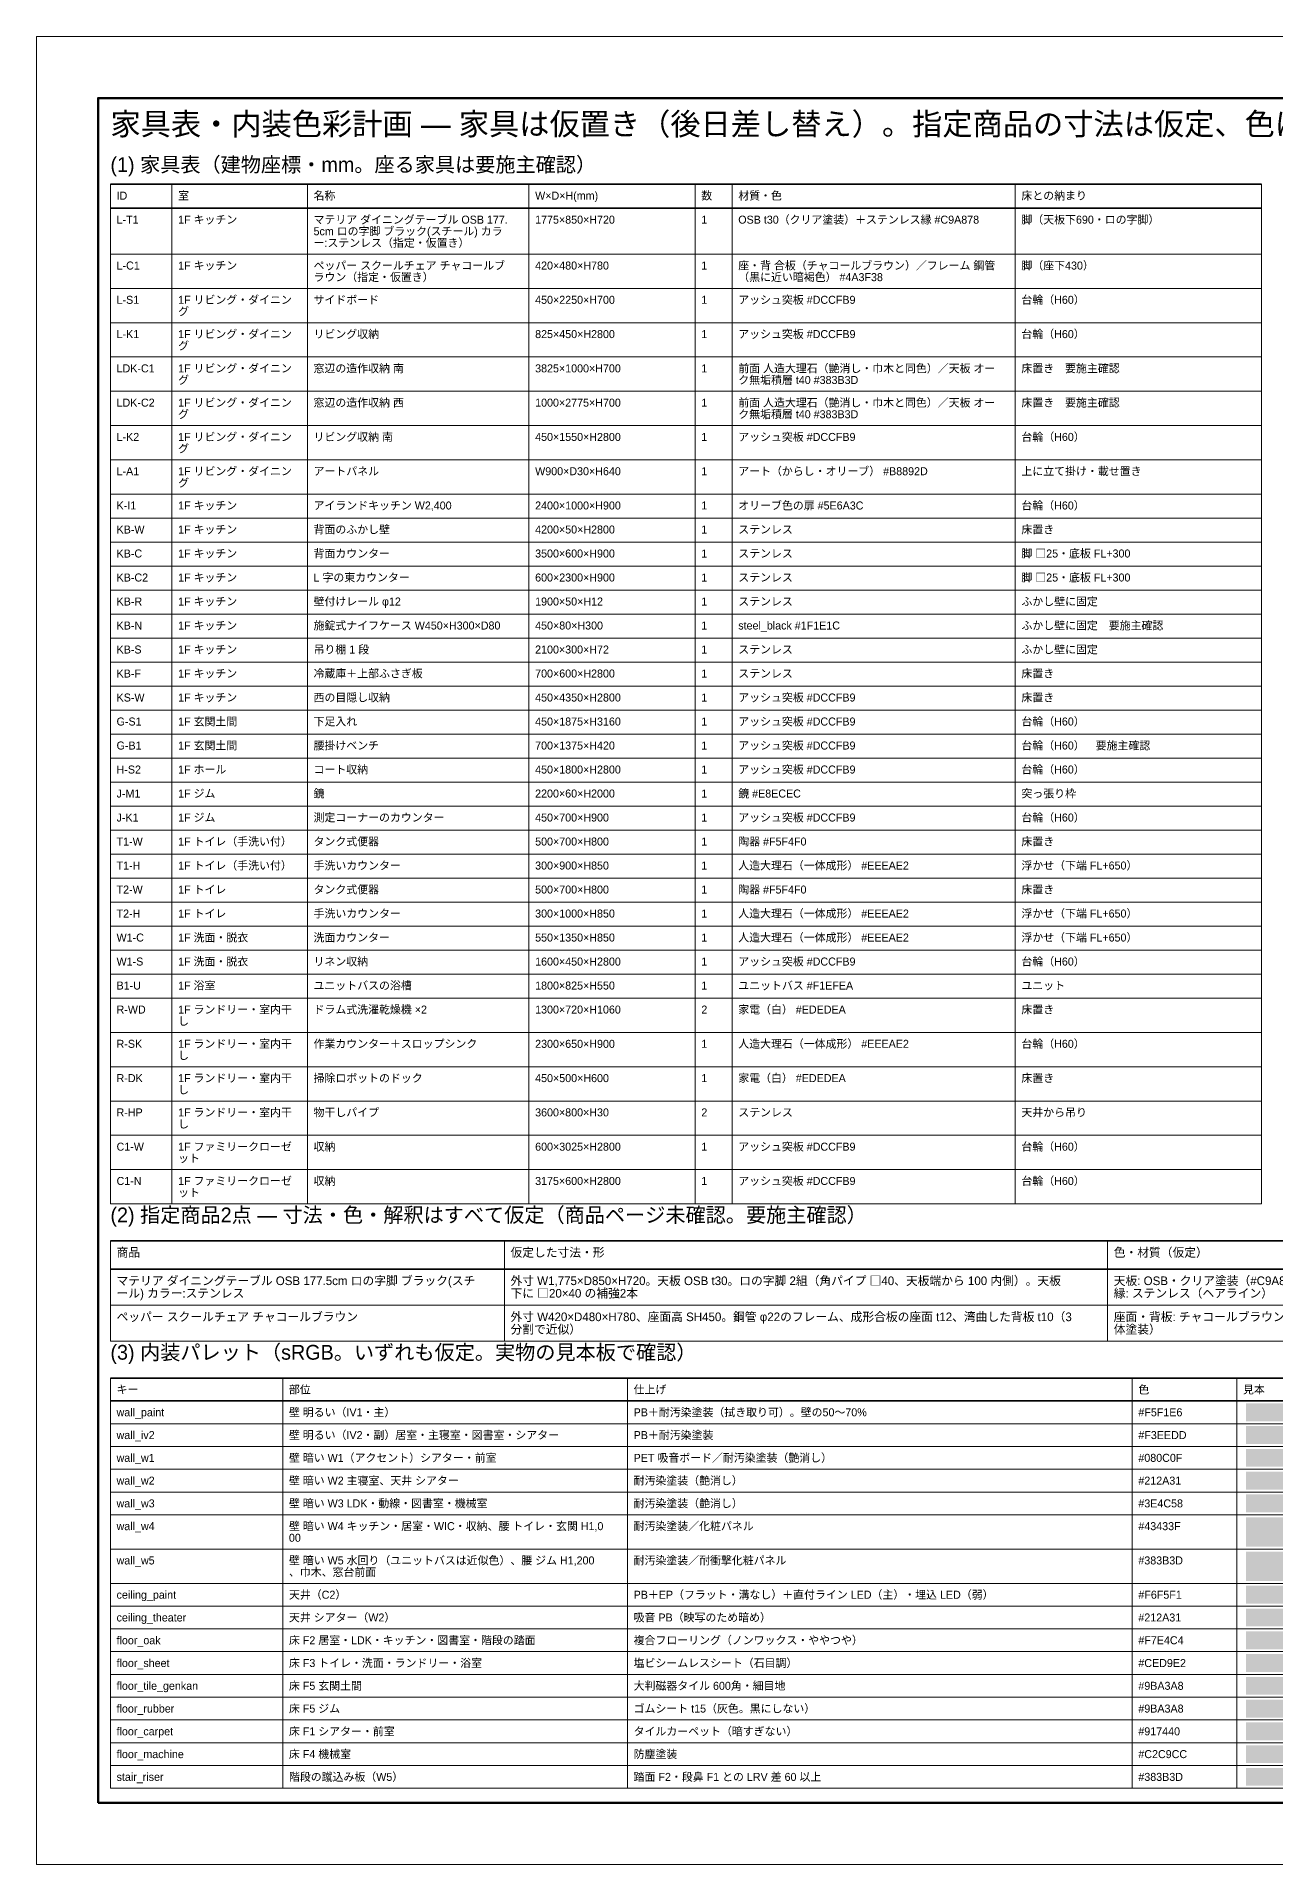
# Model space of a CAD drawing. Header units: millimetres. Extents: x 0 to 420, y 0 to 297.
# Drawn here: x 0 to 201.3, y 0 to 297 of the extents above; entities that cross this region are included whole.
import ezdxf

# ---------------------------------------------------------------- set-up
doc = ezdxf.new("R2010")
doc.units = ezdxf.units.MM
doc.header["$LTSCALE"] = 0.5
for name, color, linetype, lineweight in [('A-COLOR', 8, 'Continuous', 9), ('A-TEXT', 7, 'Continuous', 18), ('G-FRAME', 7, 'Continuous', 70), ('G-TABLE', 7, 'Continuous', 18)]:
    doc.layers.add(name, color=color, linetype=linetype, lineweight=lineweight)
doc.styles.add('JP', font='ipag.ttf')

msp = doc.modelspace()

# ---------------------------------------------------------------- hatches: boundary and pattern name
at = {"layer": 'A-COLOR', "true_color": 0xf5f1e6}
h = msp.add_hatch(color=8, dxfattribs=at)
h.dxf.hatch_style = 1
h.paths.add_polyline_path([(203.5, 72.015), (203.5, 74.915), (196.5, 74.915), (196.5, 72.015)])
at = {"layer": 'A-COLOR', "true_color": 0xf3eedd}
h = msp.add_hatch(color=8, dxfattribs=at)
h.dxf.hatch_style = 1
h.paths.add_polyline_path([(203.5, 68.315), (203.5, 71.215), (196.5, 71.215), (196.5, 68.315)])
at = {"layer": 'A-COLOR', "true_color": 0x080c0f}
h = msp.add_hatch(color=8, dxfattribs=at)
h.dxf.hatch_style = 1
h.paths.add_polyline_path([(203.5, 64.615), (203.5, 67.515), (196.5, 67.515), (196.5, 64.615)])
at = {"layer": 'A-COLOR', "true_color": 0x212a31}
h = msp.add_hatch(color=8, dxfattribs=at)
h.dxf.hatch_style = 1
h.paths.add_polyline_path([(203.5, 60.915), (203.5, 63.815), (196.5, 63.815), (196.5, 60.915)])
at = {"layer": 'A-COLOR', "true_color": 0x3e4c58}
h = msp.add_hatch(color=8, dxfattribs=at)
h.dxf.hatch_style = 1
h.paths.add_polyline_path([(203.5, 57.215), (203.5, 60.115), (196.5, 60.115), (196.5, 57.215)])
at = {"layer": 'A-COLOR', "true_color": 0x43433f}
h = msp.add_hatch(color=8, dxfattribs=at)
h.dxf.hatch_style = 1
h.paths.add_polyline_path([(203.5, 51.645), (203.5, 56.415), (196.5, 56.415), (196.5, 51.645)])
at = {"layer": 'A-COLOR', "true_color": 0x383b3d}
h = msp.add_hatch(color=8, dxfattribs=at)
h.dxf.hatch_style = 1
h.paths.add_polyline_path([(203.5, 46.075), (203.5, 50.845), (196.5, 50.845), (196.5, 46.075)])
at = {"layer": 'A-COLOR', "true_color": 0xf6f5f1}
h = msp.add_hatch(color=8, dxfattribs=at)
h.dxf.hatch_style = 1
h.paths.add_polyline_path([(203.5, 42.375), (203.5, 45.275), (196.5, 45.275), (196.5, 42.375)])
at = {"layer": 'A-COLOR', "true_color": 0x212a31}
h = msp.add_hatch(color=8, dxfattribs=at)
h.dxf.hatch_style = 1
h.paths.add_polyline_path([(203.5, 38.675), (203.5, 41.575), (196.5, 41.575), (196.5, 38.675)])
at = {"layer": 'A-COLOR', "true_color": 0xf7e4c4}
h = msp.add_hatch(color=8, dxfattribs=at)
h.dxf.hatch_style = 1
h.paths.add_polyline_path([(203.5, 34.975), (203.5, 37.875), (196.5, 37.875), (196.5, 34.975)])
at = {"layer": 'A-COLOR', "true_color": 0xced9e2}
h = msp.add_hatch(color=8, dxfattribs=at)
h.dxf.hatch_style = 1
h.paths.add_polyline_path([(203.5, 31.275), (203.5, 34.175), (196.5, 34.175), (196.5, 31.275)])
at = {"layer": 'A-COLOR', "true_color": 0x9ba3a8}
h = msp.add_hatch(color=8, dxfattribs=at)
h.dxf.hatch_style = 1
h.paths.add_polyline_path([(203.5, 27.575), (203.5, 30.475), (196.5, 30.475), (196.5, 27.575)])
h = msp.add_hatch(color=8, dxfattribs=at)
h.dxf.hatch_style = 1
h.paths.add_polyline_path([(203.5, 23.875), (203.5, 26.775), (196.5, 26.775), (196.5, 23.875)])
at = {"layer": 'A-COLOR', "true_color": 0x917440}
h = msp.add_hatch(color=8, dxfattribs=at)
h.dxf.hatch_style = 1
h.paths.add_polyline_path([(203.5, 20.175), (203.5, 23.075), (196.5, 23.075), (196.5, 20.175)])
at = {"layer": 'A-COLOR', "true_color": 0xc2c9cc}
h = msp.add_hatch(color=8, dxfattribs=at)
h.dxf.hatch_style = 1
h.paths.add_polyline_path([(203.5, 16.475), (203.5, 19.375), (196.5, 19.375), (196.5, 16.475)])
at = {"layer": 'A-COLOR', "true_color": 0x383b3d}
h = msp.add_hatch(color=8, dxfattribs=at)
h.dxf.hatch_style = 1
h.paths.add_polyline_path([(203.5, 12.775), (203.5, 15.675), (196.5, 15.675), (196.5, 12.775)])

# ---------------------------------------------------------------- linework, layer by layer
at = {"layer": 'G-FRAME', "lineweight": 0}
msp.add_lwpolyline([(0, 0), (420, 0), (420, 297), (0, 297)], close=True, dxfattribs=at)
at = {"layer": 'G-FRAME'}
msp.add_lwpolyline([(10, 10), (410, 10), (410, 287), (10, 287)], close=True, dxfattribs=at)
at = {"layer": 'G-TABLE', "lineweight": 35}
for points in [[(12, 273), (199, 273)], [(12, 269.1), (199, 269.1)], [(12, 101.335), (406, 101.335)], [(12, 96.735), (406, 96.735)], [(12, 79.015), (205, 79.015)], [(12, 75.315), (205, 75.315)]]:
    msp.add_lwpolyline(points, dxfattribs=at)
at = {"layer": 'G-TABLE'}
for points in [[(12, 273), (12, 107.335)], [(22, 273), (22, 107.335)], [(44, 273), (44, 107.335)], [(80, 273), (80, 107.335)], [(107, 273), (107, 107.335)], [(113, 273), (113, 107.335)], [(159, 273), (159, 107.335)], [(199, 273), (199, 107.335)], [(12, 101.335), (12, 85.015)], [(76, 101.335), (76, 85.015)], [(174, 101.335), (174, 85.015)], [(12, 79.015), (12, 12.375)], [(40, 79.015), (40, 12.375)], [(96, 79.015), (96, 12.375)], [(178, 79.015), (178, 12.375)], [(195, 79.015), (195, 12.375)]]:
    msp.add_lwpolyline(points, dxfattribs=at)
at = {"layer": 'G-TABLE', "lineweight": 18}
for points in [[(12, 261.645), (199, 261.645)], [(12, 256.075), (199, 256.075)], [(12, 250.505), (199, 250.505)], [(12, 244.935), (199, 244.935)], [(12, 239.365), (199, 239.365)], [(12, 233.795), (199, 233.795)], [(12, 228.225), (199, 228.225)], [(12, 222.655), (199, 222.655)], [(12, 218.755), (199, 218.755)], [(12, 214.855), (199, 214.855)], [(12, 210.955), (199, 210.955)], [(12, 207.055), (199, 207.055)], [(12, 203.155), (199, 203.155)], [(12, 199.255), (199, 199.255)], [(12, 195.355), (199, 195.355)], [(12, 191.455), (199, 191.455)], [(12, 187.555), (199, 187.555)], [(12, 183.655), (199, 183.655)], [(12, 179.755), (199, 179.755)], [(12, 175.855), (199, 175.855)], [(12, 171.955), (199, 171.955)], [(12, 168.055), (199, 168.055)], [(12, 164.155), (199, 164.155)], [(12, 160.255), (199, 160.255)], [(12, 156.355), (199, 156.355)], [(12, 152.455), (199, 152.455)], [(12, 148.555), (199, 148.555)], [(12, 144.655), (199, 144.655)], [(12, 140.755), (199, 140.755)], [(12, 135.185), (199, 135.185)], [(12, 129.615), (199, 129.615)], [(12, 124.045), (199, 124.045)], [(12, 118.475), (199, 118.475)], [(12, 112.905), (199, 112.905)], [(12, 107.335), (199, 107.335)], [(12, 90.875), (406, 90.875)], [(12, 85.015), (406, 85.015)], [(12, 71.615), (205, 71.615)], [(12, 67.915), (205, 67.915)], [(12, 64.215), (205, 64.215)], [(12, 60.515), (205, 60.515)], [(12, 56.815), (205, 56.815)], [(12, 51.245), (205, 51.245)], [(12, 45.675), (205, 45.675)], [(12, 41.975), (205, 41.975)], [(12, 38.275), (205, 38.275)], [(12, 34.575), (205, 34.575)], [(12, 30.875), (205, 30.875)], [(12, 27.175), (205, 27.175)], [(12, 23.475), (205, 23.475)], [(12, 19.775), (205, 19.775)], [(12, 16.075), (205, 16.075)], [(12, 12.375), (205, 12.375)]]:
    msp.add_lwpolyline(points, dxfattribs=at)

# ---------------------------------------------------------------- texts
at = {"layer": 'A-TEXT', "style": 'JP'}
for s, height, p in [('家具表・内装色彩計画 — 家具は仮置き（後日差し替え）。指定商品の寸法は仮定、色はいずれも仮定', 3.6, (12, 281)), ('(1) 家具表（建物座標・mm。座る家具は要施主確認）', 2.4, (12, 275)), ('ID', 1.3, (13, 270.5)), ('室', 1.3, (23, 270.5)), ('名称', 1.3, (45, 270.5)), ('W×D×H(mm)', 1.3, (81, 270.5)), ('数', 1.3, (108, 270.5)), ('材質・色', 1.3, (114, 270.5)), ('床との納まり', 1.3, (160, 270.5)), ('L-T1', 1.3, (13, 266.6)), ('1F キッチン', 1.3, (23, 266.6)), ('マテリア ダイニングテーブル OSB 177.', 1.3, (45, 266.6)), ('1775×850×H720', 1.3, (81, 266.6)), ('1', 1.3, (108, 266.6)), ('OSB t30（クリア塗装）＋ステンレス縁 #C9A878', 1.3, (114, 266.6)), ('脚（天板下690・ロの字脚）', 1.3, (160, 266.6)), ('5cm ロの字脚 ブラック(スチール) カラ', 1.3, (45, 264.715)), ('ー:ステンレス（指定・仮置き）', 1.3, (45, 262.83)), ('L-C1', 1.3, (13, 259.145)), ('1F キッチン', 1.3, (23, 259.145)), ('ペッパー スクールチェア チャコールブ', 1.3, (45, 259.145)), ('ラウン（指定・仮置き）', 1.3, (45, 257.26)), ('420×480×H780', 1.3, (81, 259.145)), ('1', 1.3, (108, 259.145)), ('座・背 合板（チャコールブラウン）／フレーム 鋼管', 1.3, (114, 259.145)), ('（黒に近い暗褐色） #4A3F38', 1.3, (114, 257.26)), ('脚（座下430）', 1.3, (160, 259.145)), ('L-S1', 1.3, (13, 253.575)), ('グ', 1.3, (23, 251.69)), ('1F リビング・ダイニン', 1.3, (23, 253.575)), ('サイドボード', 1.3, (45, 253.575)), ('450×2250×H700', 1.3, (81, 253.575)), ('1', 1.3, (108, 253.575)), ('アッシュ突板 #DCCFB9', 1.3, (114, 253.575)), ('台輪（H60）', 1.3, (160, 253.575)), ('1F リビング・ダイニン', 1.3, (23, 248.005)), ('リビング収納', 1.3, (45, 248.005)), ('アッシュ突板 #DCCFB9', 1.3, (114, 248.005)), ('台輪（H60）', 1.3, (160, 248.005)), ('L-K1', 1.3, (13, 248.005)), ('グ', 1.3, (23, 246.12)), ('825×450×H2800', 1.3, (81, 248.005)), ('1', 1.3, (108, 248.005)), ('LDK-C1', 1.3, (13, 242.435)), ('1F リビング・ダイニン', 1.3, (23, 242.435)), ('窓辺の造作収納 南', 1.3, (45, 242.435)), ('3825×1000×H700', 1.3, (81, 242.435)), ('1', 1.3, (108, 242.435)), ('前面 人造大理石（艶消し・巾木と同色）／天板 オー', 1.3, (114, 242.435)), ('床置き\u3000要施主確認', 1.3, (160, 242.435)), ('グ', 1.3, (23, 240.55)), ('ク無垢積層 t40 #383B3D', 1.3, (114, 240.55)), ('LDK-C2', 1.3, (13, 236.865)), ('1F リビング・ダイニン', 1.3, (23, 236.865)), ('窓辺の造作収納 西', 1.3, (45, 236.865)), ('1000×2775×H700', 1.3, (81, 236.865)), ('1', 1.3, (108, 236.865)), ('前面 人造大理石（艶消し・巾木と同色）／天板 オー', 1.3, (114, 236.865)), ('床置き\u3000要施主確認', 1.3, (160, 236.865)), ('グ', 1.3, (23, 234.98)), ('ク無垢積層 t40 #383B3D', 1.3, (114, 234.98)), ('L-K2', 1.3, (13, 231.295)), ('1F リビング・ダイニン', 1.3, (23, 231.295)), ('リビング収納 南', 1.3, (45, 231.295)), ('450×1550×H2800', 1.3, (81, 231.295)), ('1', 1.3, (108, 231.295)), ('アッシュ突板 #DCCFB9', 1.3, (114, 231.295)), ('台輪（H60）', 1.3, (160, 231.295)), ('グ', 1.3, (23, 229.41)), ('L-A1', 1.3, (13, 225.725)), ('1F リビング・ダイニン', 1.3, (23, 225.725)), ('アートパネル', 1.3, (45, 225.725)), ('W900×D30×H640', 1.3, (81, 225.725)), ('1', 1.3, (108, 225.725)), ('アート（からし・オリーブ） #B8892D', 1.3, (114, 225.725)), ('上に立て掛け・載せ置き', 1.3, (160, 225.725)), ('グ', 1.3, (23, 223.84)), ('K-I1', 1.3, (13, 220.155)), ('1F キッチン', 1.3, (23, 220.155)), ('アイランドキッチン W2,400', 1.3, (45, 220.155)), ('2400×1000×H900', 1.3, (81, 220.155)), ('1', 1.3, (108, 220.155)), ('オリーブ色の扉 #5E6A3C', 1.3, (114, 220.155)), ('台輪（H60）', 1.3, (160, 220.155)), ('KB-W', 1.3, (13, 216.255)), ('1F キッチン', 1.3, (23, 216.255)), ('背面のふかし壁', 1.3, (45, 216.255)), ('4200×50×H2800', 1.3, (81, 216.255)), ('1', 1.3, (108, 216.255)), ('ステンレス', 1.3, (114, 216.255)), ('床置き', 1.3, (160, 216.255)), ('背面カウンター', 1.3, (45, 212.355)), ('脚 □25・底板 FL+300', 1.3, (160, 212.355)), ('KB-C', 1.3, (13, 212.355)), ('1F キッチン', 1.3, (23, 212.355)), ('3500×600×H900', 1.3, (81, 212.355)), ('1', 1.3, (108, 212.355)), ('ステンレス', 1.3, (114, 212.355)), ('KB-C2', 1.3, (13, 208.455)), ('1F キッチン', 1.3, (23, 208.455)), ('L 字の東カウンター', 1.3, (45, 208.455)), ('600×2300×H900', 1.3, (81, 208.455)), ('1', 1.3, (108, 208.455)), ('ステンレス', 1.3, (114, 208.455)), ('脚 □25・底板 FL+300', 1.3, (160, 208.455)), ('KB-R', 1.3, (13, 204.555)), ('1F キッチン', 1.3, (23, 204.555)), ('壁付けレール φ12', 1.3, (45, 204.555)), ('1900×50×H12', 1.3, (81, 204.555)), ('1', 1.3, (108, 204.555)), ('ステンレス', 1.3, (114, 204.555)), ('ふかし壁に固定', 1.3, (160, 204.555)), ('1F キッチン', 1.3, (23, 200.655)), ('施錠式ナイフケース W450×H300×D80', 1.3, (45, 200.655)), ('450×80×H300', 1.3, (81, 200.655)), ('steel_black #1F1E1C', 1.3, (114, 200.655)), ('ふかし壁に固定\u3000要施主確認', 1.3, (160, 200.655)), ('KB-N', 1.3, (13, 200.655)), ('1', 1.3, (108, 200.655)), ('KB-S', 1.3, (13, 196.755)), ('1F キッチン', 1.3, (23, 196.755)), ('吊り棚 1 段', 1.3, (45, 196.755)), ('2100×300×H72', 1.3, (81, 196.755)), ('1', 1.3, (108, 196.755)), ('ステンレス', 1.3, (114, 196.755)), ('ふかし壁に固定', 1.3, (160, 196.755)), ('KB-F', 1.3, (13, 192.855)), ('1F キッチン', 1.3, (23, 192.855)), ('冷蔵庫＋上部ふさぎ板', 1.3, (45, 192.855)), ('700×600×H2800', 1.3, (81, 192.855)), ('1', 1.3, (108, 192.855)), ('ステンレス', 1.3, (114, 192.855)), ('床置き', 1.3, (160, 192.855)), ('KS-W', 1.3, (13, 188.955)), ('1F キッチン', 1.3, (23, 188.955)), ('西の目隠し収納', 1.3, (45, 188.955)), ('450×4350×H2800', 1.3, (81, 188.955)), ('1', 1.3, (108, 188.955)), ('アッシュ突板 #DCCFB9', 1.3, (114, 188.955)), ('床置き', 1.3, (160, 188.955)), ('G-S1', 1.3, (13, 185.055)), ('1F 玄関土間', 1.3, (23, 185.055)), ('下足入れ', 1.3, (45, 185.055)), ('450×1875×H3160', 1.3, (81, 185.055)), ('1', 1.3, (108, 185.055)), ('アッシュ突板 #DCCFB9', 1.3, (114, 185.055)), ('台輪（H60）', 1.3, (160, 185.055)), ('G-B1', 1.3, (13, 181.155)), ('1F 玄関土間', 1.3, (23, 181.155)), ('腰掛けベンチ', 1.3, (45, 181.155)), ('700×1375×H420', 1.3, (81, 181.155)), ('1', 1.3, (108, 181.155)), ('アッシュ突板 #DCCFB9', 1.3, (114, 181.155)), ('台輪（H60）\u3000要施主確認', 1.3, (160, 181.155)), ('H-S2', 1.3, (13, 177.255)), ('1F ホール', 1.3, (23, 177.255)), ('コート収納', 1.3, (45, 177.255)), ('450×1800×H2800', 1.3, (81, 177.255)), ('1', 1.3, (108, 177.255)), ('アッシュ突板 #DCCFB9', 1.3, (114, 177.255)), ('台輪（H60）', 1.3, (160, 177.255)), ('J-M1', 1.3, (13, 173.355)), ('1F ジム', 1.3, (23, 173.355)), ('鏡', 1.3, (45, 173.355)), ('2200×60×H2000', 1.3, (81, 173.355)), ('1', 1.3, (108, 173.355)), ('鏡 #E8ECEC', 1.3, (114, 173.355)), ('突っ張り枠', 1.3, (160, 173.355)), ('J-K1', 1.3, (13, 169.455)), ('1F ジム', 1.3, (23, 169.455)), ('測定コーナーのカウンター', 1.3, (45, 169.455)), ('450×700×H900', 1.3, (81, 169.455)), ('1', 1.3, (108, 169.455)), ('アッシュ突板 #DCCFB9', 1.3, (114, 169.455)), ('台輪（H60）', 1.3, (160, 169.455)), ('T1-W', 1.3, (13, 165.555)), ('1F トイレ（手洗い付）', 1.3, (23, 165.555)), ('タンク式便器', 1.3, (45, 165.555)), ('500×700×H800', 1.3, (81, 165.555)), ('1', 1.3, (108, 165.555)), ('陶器 #F5F4F0', 1.3, (114, 165.555)), ('床置き', 1.3, (160, 165.555)), ('T1-H', 1.3, (13, 161.655)), ('1F トイレ（手洗い付）', 1.3, (23, 161.655)), ('手洗いカウンター', 1.3, (45, 161.655)), ('300×900×H850', 1.3, (81, 161.655)), ('1', 1.3, (108, 161.655)), ('人造大理石（一体成形） #EEEAE2', 1.3, (114, 161.655)), ('浮かせ（下端 FL+650）', 1.3, (160, 161.655)), ('T2-W', 1.3, (13, 157.755)), ('1F トイレ', 1.3, (23, 157.755)), ('タンク式便器', 1.3, (45, 157.755)), ('500×700×H800', 1.3, (81, 157.755)), ('1', 1.3, (108, 157.755)), ('陶器 #F5F4F0', 1.3, (114, 157.755)), ('床置き', 1.3, (160, 157.755)), ('T2-H', 1.3, (13, 153.855)), ('1F トイレ', 1.3, (23, 153.855)), ('手洗いカウンター', 1.3, (45, 153.855)), ('300×1000×H850', 1.3, (81, 153.855)), ('1', 1.3, (108, 153.855)), ('人造大理石（一体成形） #EEEAE2', 1.3, (114, 153.855)), ('浮かせ（下端 FL+650）', 1.3, (160, 153.855)), ('人造大理石（一体成形） #EEEAE2', 1.3, (114, 149.955)), ('浮かせ（下端 FL+650）', 1.3, (160, 149.955)), ('W1-C', 1.3, (13, 149.955)), ('1F 洗面・脱衣', 1.3, (23, 149.955)), ('洗面カウンター', 1.3, (45, 149.955)), ('550×1350×H850', 1.3, (81, 149.955)), ('1', 1.3, (108, 149.955)), ('W1-S', 1.3, (13, 146.055)), ('1F 洗面・脱衣', 1.3, (23, 146.055)), ('リネン収納', 1.3, (45, 146.055)), ('1600×450×H2800', 1.3, (81, 146.055)), ('1', 1.3, (108, 146.055)), ('アッシュ突板 #DCCFB9', 1.3, (114, 146.055)), ('台輪（H60）', 1.3, (160, 146.055)), ('B1-U', 1.3, (13, 142.155)), ('1F 浴室', 1.3, (23, 142.155)), ('ユニットバスの浴槽', 1.3, (45, 142.155)), ('1800×825×H550', 1.3, (81, 142.155)), ('1', 1.3, (108, 142.155)), ('ユニットバス #F1EFEA', 1.3, (114, 142.155)), ('ユニット', 1.3, (160, 142.155)), ('1F ランドリー・室内干', 1.3, (23, 138.255)), ('ドラム式洗濯乾燥機 ×2', 1.3, (45, 138.255)), ('家電（白） #EDEDEA', 1.3, (114, 138.255)), ('床置き', 1.3, (160, 138.255)), ('R-WD', 1.3, (13, 138.255)), ('し', 1.3, (23, 136.37)), ('1300×720×H1060', 1.3, (81, 138.255)), ('2', 1.3, (108, 138.255)), ('R-SK', 1.3, (13, 132.685)), ('1F ランドリー・室内干', 1.3, (23, 132.685)), ('作業カウンター＋スロップシンク', 1.3, (45, 132.685)), ('2300×650×H900', 1.3, (81, 132.685)), ('1', 1.3, (108, 132.685)), ('人造大理石（一体成形） #EEEAE2', 1.3, (114, 132.685)), ('台輪（H60）', 1.3, (160, 132.685)), ('し', 1.3, (23, 130.8)), ('R-DK', 1.3, (13, 127.115)), ('1F ランドリー・室内干', 1.3, (23, 127.115)), ('掃除ロボットのドック', 1.3, (45, 127.115)), ('450×500×H600', 1.3, (81, 127.115)), ('1', 1.3, (108, 127.115)), ('家電（白） #EDEDEA', 1.3, (114, 127.115)), ('床置き', 1.3, (160, 127.115)), ('し', 1.3, (23, 125.23)), ('R-HP', 1.3, (13, 121.545)), ('1F ランドリー・室内干', 1.3, (23, 121.545)), ('物干しパイプ', 1.3, (45, 121.545)), ('3600×800×H30', 1.3, (81, 121.545)), ('2', 1.3, (108, 121.545)), ('ステンレス', 1.3, (114, 121.545)), ('天井から吊り', 1.3, (160, 121.545)), ('し', 1.3, (23, 119.66)), ('C1-W', 1.3, (13, 115.975)), ('1F ファミリークローゼ', 1.3, (23, 115.975)), ('収納', 1.3, (45, 115.975)), ('600×3025×H2800', 1.3, (81, 115.975)), ('1', 1.3, (108, 115.975)), ('アッシュ突板 #DCCFB9', 1.3, (114, 115.975)), ('台輪（H60）', 1.3, (160, 115.975)), ('ット', 1.3, (23, 114.09)), ('C1-N', 1.3, (13, 110.405)), ('1F ファミリークローゼ', 1.3, (23, 110.405)), ('ット', 1.3, (23, 108.52)), ('収納', 1.3, (45, 110.405)), ('3175×600×H2800', 1.3, (81, 110.405)), ('1', 1.3, (108, 110.405)), ('アッシュ突板 #DCCFB9', 1.3, (114, 110.405)), ('台輪（H60）', 1.3, (160, 110.405)), ('(2) 指定商品2点 — 寸法・色・解釈はすべて仮定（商品ページ未確認。要施主確認）', 2.4, (12, 104.335)), ('商品', 1.4, (13, 98.735)), ('仮定した寸法・形', 1.4, (77, 98.735)), ('色・材質（仮定）', 1.4, (175, 98.735)), ('マテリア ダイニングテーブル OSB 177.5cm ロの字脚 ブラック(スチ', 1.4, (13, 94.135)), ('外寸 W1,775×D850×H720。天板 OSB t30。ロの字脚 2組（角パイプ □40、天板端から 100 内側）。天板', 1.4, (77, 94.135)), ('天板: OSB・クリア塗装（#C9A878 の平均色）。脚: 黒の粉体塗装 #1F1E1C。', 1.4, (175, 94.135)), ('ール) カラー:ステンレス', 1.4, (13, 92.105)), ('下に □20×40 の補強2本', 1.4, (77, 92.105)), ('縁: ステンレス（ヘアライン）', 1.4, (175, 92.105)), ('ペッパー スクールチェア チャコールブラウン', 1.4, (13, 88.275)), ('外寸 W420×D480×H780、座面高 SH450。鋼管 φ22のフレーム、成形合板の座面 t12、湾曲した背板 t10（3', 1.4, (77, 88.275)), ('座面・背板: チャコールブラウン #4A3F38。フレーム: #2B2622（暗褐色の粉', 1.4, (175, 88.275)), ('分割で近似）', 1.4, (77, 86.245)), ('体塗装）', 1.4, (175, 86.245)), ('(3) 内装パレット（sRGB。いずれも仮定。実物の見本板で確認）', 2.4, (12, 82.015)), ('キー', 1.3, (13, 76.515)), ('部位', 1.3, (41, 76.515)), ('仕上げ', 1.3, (97, 76.515)), ('色', 1.3, (179, 76.515)), ('見本', 1.3, (196, 76.515)), ('壁 明るい（IV1・主）', 1.3, (41, 72.815)), ('PB＋耐汚染塗装（拭き取り可）。壁の50〜70%', 1.3, (97, 72.815)), ('wall_paint', 1.3, (13, 72.815)), ('#F5F1E6', 1.3, (179, 72.815)), ('wall_iv2', 1.3, (13, 69.115)), ('壁 明るい（IV2・副）居室・主寝室・図書室・シアター', 1.3, (41, 69.115)), ('PB＋耐汚染塗装', 1.3, (97, 69.115)), ('#F3EEDD', 1.3, (179, 69.115)), ('wall_w1', 1.3, (13, 65.415)), ('壁 暗い W1（アクセント）シアター・前室', 1.3, (41, 65.415)), ('PET 吸音ボード／耐汚染塗装（艶消し）', 1.3, (97, 65.415)), ('#080C0F', 1.3, (179, 65.415)), ('wall_w2', 1.3, (13, 61.715)), ('壁 暗い W2 主寝室、天井 シアター', 1.3, (41, 61.715)), ('耐汚染塗装（艶消し）', 1.3, (97, 61.715)), ('#212A31', 1.3, (179, 61.715)), ('壁 暗い W3 LDK・動線・図書室・機械室', 1.3, (41, 58.015)), ('耐汚染塗装（艶消し）', 1.3, (97, 58.015)), ('wall_w3', 1.3, (13, 58.015)), ('#3E4C58', 1.3, (179, 58.015)), ('wall_w4', 1.3, (13, 54.315)), ('壁 暗い W4 キッチン・居室・WIC・収納、腰 トイレ・玄関 H1,0', 1.3, (41, 54.315)), ('00', 1.3, (41, 52.43)), ('耐汚染塗装／化粧パネル', 1.3, (97, 54.315)), ('#43433F', 1.3, (179, 54.315)), ('wall_w5', 1.3, (13, 48.745)), ('壁 暗い W5 水回り（ユニットバスは近似色）、腰 ジム H1,200', 1.3, (41, 48.745)), ('、巾木、窓台前面', 1.3, (41, 46.86)), ('耐汚染塗装／耐衝撃化粧パネル', 1.3, (97, 48.745)), ('#383B3D', 1.3, (179, 48.745)), ('天井（C2）', 1.3, (41, 43.175)), ('PB＋EP（フラット・溝なし）＋直付ライン LED（主）・埋込 LED（弱）', 1.3, (97, 43.175)), ('ceiling_paint', 1.3, (13, 43.175)), ('#F6F5F1', 1.3, (179, 43.175)), ('ceiling_theater', 1.3, (13, 39.475)), ('天井 シアター（W2）', 1.3, (41, 39.475)), ('吸音 PB（映写のため暗め）', 1.3, (97, 39.475)), ('#212A31', 1.3, (179, 39.475)), ('floor_oak', 1.3, (13, 35.775)), ('床 F2 居室・LDK・キッチン・図書室・階段の踏面', 1.3, (41, 35.775)), ('複合フローリング（ノンワックス・ややつや）', 1.3, (97, 35.775)), ('#F7E4C4', 1.3, (179, 35.775)), ('floor_sheet', 1.3, (13, 32.075)), ('床 F3 トイレ・洗面・ランドリー・浴室', 1.3, (41, 32.075)), ('塩ビシームレスシート（石目調）', 1.3, (97, 32.075)), ('#CED9E2', 1.3, (179, 32.075)), ('floor_tile_genkan', 1.3, (13, 28.375)), ('床 F5 玄関土間', 1.3, (41, 28.375)), ('大判磁器タイル 600角・細目地', 1.3, (97, 28.375)), ('#9BA3A8', 1.3, (179, 28.375)), ('floor_rubber', 1.3, (13, 24.675)), ('床 F5 ジム', 1.3, (41, 24.675)), ('ゴムシート t15（灰色。黒にしない）', 1.3, (97, 24.675)), ('#9BA3A8', 1.3, (179, 24.675)), ('floor_carpet', 1.3, (13, 20.975)), ('床 F1 シアター・前室', 1.3, (41, 20.975)), ('タイルカーペット（暗すぎない）', 1.3, (97, 20.975)), ('#917440', 1.3, (179, 20.975)), ('floor_machine', 1.3, (13, 17.275)), ('床 F4 機械室', 1.3, (41, 17.275)), ('防塵塗装', 1.3, (97, 17.275)), ('#C2C9CC', 1.3, (179, 17.275)), ('stair_riser', 1.3, (13, 13.575)), ('階段の蹴込み板（W5）', 1.3, (41, 13.575)), ('踏面 F2・段鼻 F1 との LRV 差 60 以上', 1.3, (97, 13.575)), ('#383B3D', 1.3, (179, 13.575))]:
    msp.add_text(s, height=height, dxfattribs=at).set_placement(p)

doc.saveas('drawing.dxf')
